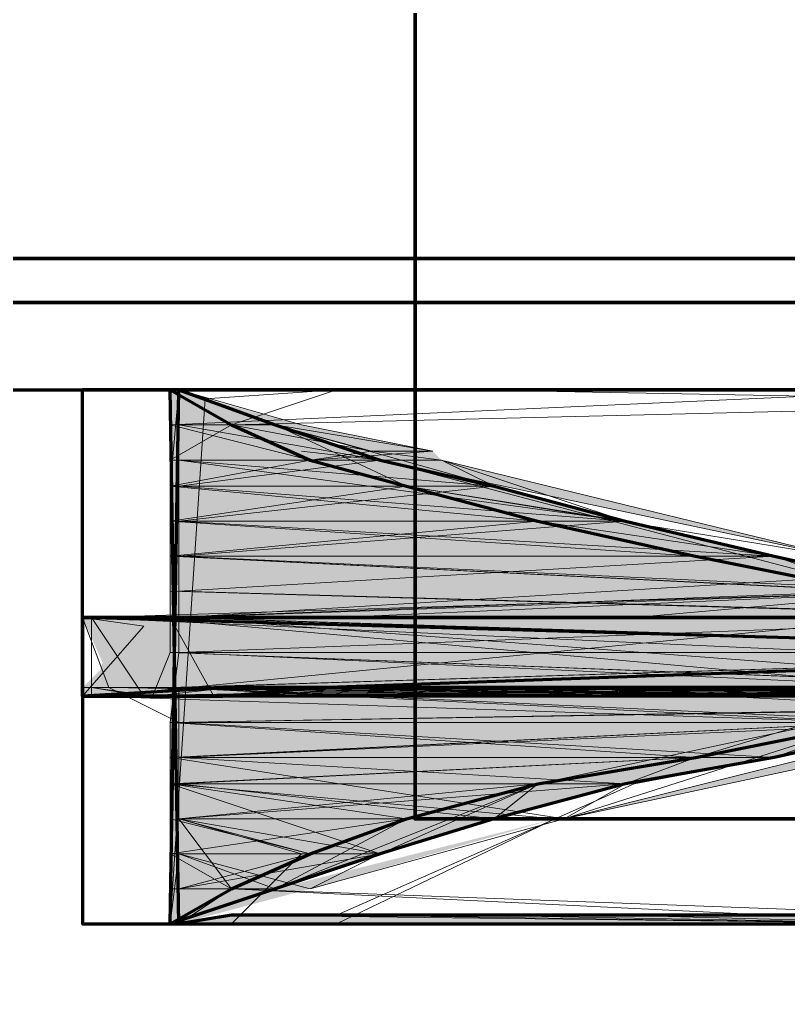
# Model space of a CAD drawing. Extents: x 0 to 1153, y 0 to 816.
# Drawn here: x 534.35 to 535.28, y 626.495 to 627.68 of the extents above; entities that cross this region are included whole.
import ezdxf

# ---------------------------------------------------------------- set-up
doc = ezdxf.new("R2010")
doc.units = 0
doc.header["$MEASUREMENT"] = 0
doc.layers.add('Hatch', color=7, linetype='Continuous')

msp = doc.modelspace()

# ---------------------------------------------------------------- hatches: boundary and pattern name
at = {"layer": 'Hatch', "linetype": 'Continuous', "lineweight": 0}
h = msp.add_hatch(color=3, dxfattribs=at)
h.paths.add_polyline_path([(534.543, 626.5863), (534.5324, 626.5863)], flags=0)
h.paths.add_polyline_path([(534.5324, 626.5863), (534.5324, 627.2318), (534.543, 626.5863)], is_closed=False, flags=0)
for points in [[(534.5324, 627.2318), (534.543, 627.2318), (534.543, 626.5863)], [(534.5324, 627.2318), (534.6065, 627.1895), (534.5324, 627.1895)], [(534.543, 627.2318), (534.6594, 627.1895), (534.543, 627.1895)], [(534.5748, 627.2212), (534.6911, 627.1895), (534.6594, 627.1895)], [(534.6065, 627.1895), (534.5324, 627.1895), (534.5324, 627.1471), (534.7018, 627.1471)], [(534.6594, 627.1895), (534.543, 627.1895), (534.543, 627.1471), (534.7864, 627.1471)], [(534.6911, 627.1895), (534.6594, 627.1895), (534.7758, 627.1578), (534.8499, 627.1578)], [(534.8499, 627.1578), (534.7758, 627.1578), (534.7864, 627.1471), (534.8605, 627.1471)], [(534.7018, 627.1471), (534.5324, 627.1471), (534.5324, 627.1154), (534.8182, 627.1154)], [(534.7864, 627.1471), (534.543, 627.1471), (534.543, 627.1154), (534.924, 627.1154)], [(534.8182, 627.1154), (534.5324, 627.1154), (534.5324, 627.0731), (534.9769, 627.0731)], [(534.924, 627.1154), (534.543, 627.1154), (534.543, 627.0731), (535.0828, 627.0731)], [(534.9769, 627.0731), (534.5324, 627.0731), (534.5324, 627.0308), (535.1674, 627.0308)], [(535.0828, 627.0731), (534.543, 627.0731), (534.543, 627.0308), (535.2626, 627.0308)], [(535.0828, 627.0731), (534.9769, 627.0731), (535.1674, 627.0308), (535.2626, 627.0308)], [(535.1674, 627.0308), (534.5324, 627.0308), (534.5324, 626.9884), (535.3791, 626.9884)], [(535.2626, 627.0308), (534.543, 627.0308), (534.543, 626.9884), (535.4532, 626.9884)], [(535.3791, 626.9884), (534.5324, 626.9884), (534.5324, 626.9566), (535.6331, 626.9566)], [(535.4532, 626.9884), (534.543, 626.9884), (534.543, 626.9566), (535.6648, 626.9566)], [(535.8341, 626.9566), (534.4265, 626.9566), (534.4689, 626.8614), (536.5221, 626.8614)], [(537.3158, 626.9566), (535.4214, 626.9566), (534.4583, 626.872), (535.8977, 626.872)], [(535.6331, 626.9566), (534.5324, 626.9566), (534.5324, 626.9143), (535.8977, 626.9143)], [(535.6648, 626.9566), (534.543, 626.9566), (534.543, 626.9143), (535.8977, 626.9143)], [(534.5007, 626.9461), (535.4425, 626.872), (534.4265, 626.8614), (534.4265, 626.872)], [(535.8977, 626.9143), (534.5324, 626.9143), (534.5324, 626.872), (535.6331, 626.872)], [(535.8977, 626.9143), (534.543, 626.9143), (534.543, 626.872), (535.6648, 626.872)], [(534.6065, 626.872), (534.4372, 626.872), (534.4372, 626.8614), (534.5112, 626.8614)], [(536.3528, 626.872), (534.6065, 626.872), (534.5112, 626.8614), (536.448, 626.8614)], [(535.6331, 626.872), (534.5324, 626.872), (534.5324, 626.8296), (535.3791, 626.8296)], [(535.6648, 626.872), (534.543, 626.872), (534.543, 626.8296), (535.4532, 626.8296)], [(535.3791, 626.8296), (534.5324, 626.8296), (534.5324, 626.7873), (535.1674, 626.7873)], [(535.4532, 626.8296), (534.543, 626.8296), (534.543, 626.7873), (535.2626, 626.7873)], [(535.1674, 626.7873), (534.5324, 626.7873), (534.5324, 626.7556), (534.9769, 626.7556)], [(535.2626, 626.7873), (534.543, 626.7873), (534.543, 626.7556), (535.0828, 626.7556)], [(535.2626, 626.7873), (535.1674, 626.7873), (534.9769, 626.7556), (535.0933, 626.7556)], [(534.9769, 626.7556), (534.5324, 626.7556), (534.5324, 626.7133), (534.8182, 626.7133)], [(535.0828, 626.7556), (534.543, 626.7556), (534.543, 626.7133), (534.924, 626.7133)], [(535.0828, 626.7556), (534.9769, 626.7556), (534.8182, 626.7133), (534.924, 626.7133)], [(534.8182, 626.7133), (534.5324, 626.7133), (534.5324, 626.6709), (534.7018, 626.6709)], [(534.924, 626.7133), (534.543, 626.7133), (534.543, 626.6709), (534.7864, 626.6709)], [(534.5324, 626.6709), (534.5324, 626.5863), (534.6065, 626.6286)], [(534.5324, 626.6709), (534.7018, 626.6709), (534.6065, 626.6286)], [(534.543, 626.6709), (534.543, 626.5863), (534.6594, 626.6286)], [(534.543, 626.6709), (534.7864, 626.6709), (534.6594, 626.6286)], [(534.7864, 626.6709), (534.6911, 626.6709), (534.6065, 626.6286), (534.6594, 626.6286)], [(534.6065, 626.6286), (534.7018, 626.6286), (534.543, 626.5863)]]:
    msp.add_hatch(color=3, dxfattribs=at).paths.add_polyline_path(points, flags=0)
h = msp.add_hatch(color=3, dxfattribs=at)
h.paths.add_polyline_path([(534.543, 627.2318), (534.5324, 627.2318)], flags=0)
h.paths.add_polyline_path([(534.5324, 627.2318), (534.5748, 627.2212), (534.543, 627.2318)], is_closed=False, flags=0)
h = msp.add_hatch(color=3, dxfattribs=at)
h.paths.add_polyline_path([(534.7758, 627.1578), (534.6065, 627.1895)], flags=0)
h.paths.add_polyline_path([(534.6065, 627.1895), (534.7758, 627.1578), (534.6911, 627.1578)], flags=0)
h = msp.add_hatch(color=3, dxfattribs=at)
h.paths.add_polyline_path([(534.7758, 627.1578), (534.6911, 627.1578), (534.7864, 627.1471)], flags=0)
h.paths.add_polyline_path([(534.6911, 627.1578), (534.7864, 627.1471), (534.7018, 627.1471)], flags=0)
h.paths.add_polyline_path([(534.7864, 627.1471), (534.7018, 627.1471)], flags=0)
h.paths.add_polyline_path([(534.7018, 627.1471), (534.7864, 627.1471)], flags=0)
h = msp.add_hatch(color=3, dxfattribs=at)
h.paths.add_polyline_path([(534.7864, 627.1471), (534.7018, 627.1471), (534.924, 627.1154)], flags=0)
h.paths.add_polyline_path([(534.7018, 627.1471), (534.924, 627.1154), (534.8182, 627.1154)], flags=0)
h.paths.add_polyline_path([(534.924, 627.1154), (534.8182, 627.1154)], flags=0)
h.paths.add_polyline_path([(534.8182, 627.1154), (534.924, 627.1154)], flags=0)
h = msp.add_hatch(color=3, dxfattribs=at)
h.paths.add_polyline_path([(535.3368, 627.0308), (534.7864, 627.1471)], flags=0)
h.paths.add_polyline_path([(534.7864, 627.1471), (534.8605, 627.1471), (535.3368, 627.0308)], is_closed=False, flags=0)
h = msp.add_hatch(color=3, dxfattribs=at)
h.paths.add_polyline_path([(534.924, 627.1154), (534.8182, 627.1154), (535.0828, 627.0731)], flags=0)
h.paths.add_polyline_path([(534.8182, 627.1154), (535.0828, 627.0731), (534.9769, 627.0731)], flags=0)
h.paths.add_polyline_path([(535.0828, 627.0731), (534.9769, 627.0731)], flags=0)
h.paths.add_polyline_path([(534.9769, 627.0731), (535.0828, 627.0731)], flags=0)
h = msp.add_hatch(color=3, dxfattribs=at)
h.paths.add_polyline_path([(535.2626, 627.0308), (535.1674, 627.0308), (535.4532, 626.9884)], flags=0)
h.paths.add_polyline_path([(535.1674, 627.0308), (535.4532, 626.9884), (535.3791, 626.9884)], flags=0)
h.paths.add_polyline_path([(535.4532, 626.9884), (535.3791, 626.9884)], flags=0)
h = msp.add_hatch(color=3, dxfattribs=at)
h.paths.add_polyline_path([(534.4265, 626.9566), (534.5007, 626.9566)], flags=0)
h.paths.add_polyline_path([(534.5007, 626.9566), (534.5007, 626.9461), (534.4265, 626.9566)], is_closed=False, flags=0)
h = msp.add_hatch(color=3, dxfattribs=at)
h.paths.add_polyline_path([(534.4372, 626.9566), (534.4689, 626.9566)], flags=0)
h.paths.add_polyline_path([(534.4689, 626.9566), (534.4583, 626.9249), (534.4372, 626.9566)], is_closed=False, flags=0)
h = msp.add_hatch(color=3, dxfattribs=at)
h.paths.add_polyline_path([(534.4583, 626.9249), (534.5007, 626.8614), (534.4372, 626.8614)], flags=0)
h.paths.add_polyline_path([(534.5007, 626.8614), (534.4372, 626.8614)], flags=0)
h = msp.add_hatch(color=3, dxfattribs=at)
h.paths.add_polyline_path([(535.4743, 626.872), (534.6065, 626.872), (535.4743, 626.8614)], flags=0)
h.paths.add_polyline_path([(534.6065, 626.872), (535.4743, 626.8614), (534.5112, 626.8614)], flags=0)
h.paths.add_polyline_path([(535.4743, 626.8614), (534.4478, 626.8614)], flags=0)
h = msp.add_hatch(color=3, dxfattribs=at)
h.paths.add_polyline_path([(535.6013, 626.8402), (535.5167, 626.8402), (535.0086, 626.7133)], flags=0)
h.paths.add_polyline_path([(535.5167, 626.8402), (535.0086, 626.7133)], flags=0)
h = msp.add_hatch(color=3, dxfattribs=at)
h.paths.add_polyline_path([(535.4532, 626.8296), (535.3791, 626.8296), (535.2626, 626.7873)], flags=0)
h.paths.add_polyline_path([(535.3791, 626.8296), (535.2626, 626.7873), (535.1674, 626.7873)], flags=0)
h.paths.add_polyline_path([(535.2626, 626.7873), (535.1674, 626.7873)], flags=0)
h.paths.add_polyline_path([(535.1674, 626.7873), (535.2626, 626.7873)], flags=0)
h = msp.add_hatch(color=3, dxfattribs=at)
h.paths.add_polyline_path([(534.7018, 626.6286), (534.998, 626.7133)], flags=0)
h.paths.add_polyline_path([(534.998, 626.7133), (534.7018, 626.6286), (534.6594, 626.6286)], flags=0)
h = msp.add_hatch(color=3, dxfattribs=at)
h.paths.add_polyline_path([(534.924, 626.7133), (534.8182, 626.7133), (534.7864, 626.6709)], flags=0)
h.paths.add_polyline_path([(534.8182, 626.7133), (534.7864, 626.6709), (534.7018, 626.6709)], flags=0)
h.paths.add_polyline_path([(534.7864, 626.6709), (534.6911, 626.6709)], flags=0)
h = msp.add_hatch(color=3, dxfattribs=at)
h.paths.add_polyline_path([(534.543, 626.5863), (534.5324, 626.5863)], flags=0)
h.paths.add_polyline_path([(534.5324, 626.5863), (534.6065, 626.6286), (534.543, 626.5863)], is_closed=False, flags=0)
h = msp.add_hatch(color=3, dxfattribs=at)
h.paths.add_polyline_path([(535.4743, 626.5968), (534.6065, 626.5968), (535.4743, 626.5863)], flags=0)
h.paths.add_polyline_path([(534.6065, 626.5968), (535.4743, 626.5863), (534.5112, 626.5863)], flags=0)
h.paths.add_polyline_path([(535.4743, 626.5863), (534.4478, 626.5863)], flags=0)

# ---------------------------------------------------------------- linework, layer by layer
at = {"layer": 'Hatch', "color": 3, "linetype": 'Continuous', "lineweight": 211}
msp.add_line((534.543, 627.2318), (534.5324, 627.2318), dxfattribs=at)
at = {"layer": 'Hatch', "color": 3, "linetype": 'Continuous', "lineweight": 0}
msp.add_line((534.4265, 626.872), (534.4265, 626.8614), dxfattribs=at)
at = {"layer": 'Hatch', "color": 3, "linetype": 'Continuous', "lineweight": 211}
for points in [[(534.8287, 628.3325), (536.448, 628.3325), (536.448, 626.7133), (534.8287, 626.7133), (534.8287, 628.3325), (534.8287, 626.7133), (536.448, 626.7133), (536.448, 628.3325)], [(536.7655, 627.3377), (531.9183, 627.3377), (531.9183, 627.3906), (531.9183, 627.3377), (531.9183, 627.3906), (531.9183, 627.3377), (536.7655, 627.3377), (536.7655, 627.3906), (536.7655, 627.3377), (531.9183, 627.3377), (536.7655, 627.3377), (531.9183, 627.3377), (536.7655, 627.3377), (536.7655, 625.7184), (536.7655, 625.8242), (536.7655, 625.7184), (536.7655, 627.3377), (536.7655, 627.3906), (531.9183, 627.3906), (536.7655, 627.3906), (531.9183, 627.3906), (536.7655, 627.3906)], [(532.0242, 627.3377), (532.0242, 625.7184), (536.6703, 625.7184), (532.0242, 625.7184), (532.0242, 627.3377), (536.6703, 627.3377), (532.0242, 627.3377), (532.0242, 627.3377), (532.0242, 627.2318), (536.6703, 627.2318), (536.6703, 627.3377), (532.0242, 627.3377), (532.0242, 627.2318), (536.6703, 627.2318), (536.6703, 627.3377)]]:
    msp.add_lwpolyline(points, close=True, dxfattribs=at)
at = {"layer": 'Hatch', "color": 3, "linetype": 'Continuous', "lineweight": 0}
for points in [[(535.4532, 627.2318), (534.4372, 627.2318), (535.4532, 627.2318), (534.4372, 627.2318), (535.4532, 627.2318), (534.4372, 627.2318), (535.432, 627.2318), (534.4372, 627.2318), (535.432, 627.2318), (534.4372, 627.2318), (535.4108, 627.2318), (534.4372, 627.2318), (535.4108, 627.2318), (534.4372, 627.2318), (535.4108, 627.2318), (534.4372, 627.2318), (535.3897, 627.2318), (534.4372, 627.2318), (535.3897, 627.2318), (534.4372, 627.2318), (535.3685, 627.2318), (534.4372, 627.2318), (535.3685, 627.2318), (534.4372, 627.2318), (535.3685, 627.2318), (534.4265, 627.2318), (535.3473, 627.2318), (534.4265, 627.2318), (535.3473, 627.2318), (534.4265, 627.2318), (535.3473, 627.2318), (534.4265, 627.2318), (535.3473, 627.2318), (534.4265, 627.2318), (535.3473, 627.2318), (534.4265, 627.2318), (535.3473, 627.2318), (534.4372, 627.2318), (535.3579, 627.2318), (534.4372, 627.2318), (535.3579, 627.2318), (534.4372, 627.2318), (535.3579, 627.2318), (534.4372, 627.2318), (535.3685, 627.2318), (534.4372, 627.2318), (535.3897, 627.2318), (534.4372, 627.2318), (535.3897, 627.2318), (534.4372, 627.2318), (535.4108, 627.2318), (534.4372, 627.2318), (535.432, 627.2318), (534.4372, 627.2318), (535.432, 627.2318), (534.4372, 627.2318), (535.4532, 627.2318), (534.4372, 627.2318), (535.4743, 627.2318)], [(535.4743, 626.5863), (534.543, 626.5863), (534.5324, 627.2318), (534.5324, 627.1471), (534.5324, 627.0731), (534.5324, 626.9884), (534.5324, 626.9143), (534.5112, 626.8614), (535.4743, 626.8614), (534.5112, 626.8614), (535.4743, 626.8614), (534.5112, 626.8614), (535.4743, 626.8614), (534.4478, 626.8614), (535.4743, 626.8614), (534.4478, 626.8614), (535.4743, 626.8614), (534.4265, 626.8614), (535.4743, 626.8614), (534.4478, 626.8614), (535.4743, 626.8614), (534.4265, 626.8614), (535.4743, 626.8614), (534.4265, 626.8614), (535.4743, 626.8614), (534.5112, 626.8614), (535.4743, 626.872), (534.6065, 626.872), (534.7335, 626.872), (535.4743, 626.872), (534.8923, 626.872), (535.4743, 626.872), (534.7335, 626.872), (535.4743, 626.872), (534.8923, 626.872), (535.0722, 626.872), (535.4743, 626.872), (534.7335, 626.872), (535.4743, 626.8614), (535.2732, 626.872), (535.4743, 626.872), (535.2732, 626.872), (535.4743, 626.872), (535.0722, 626.872), (535.2732, 626.872), (535.4743, 626.8614)], [(535.4743, 627.2318), (535.2732, 627.2318), (535.0722, 627.2318), (535.4743, 627.2318), (535.2732, 627.2318), (535.4743, 627.2318), (535.2732, 627.2318), (535.4743, 627.2318), (535.0722, 627.2318), (534.8923, 627.2318), (535.4743, 627.2318), (534.7335, 627.2318), (535.4743, 627.2318), (534.8923, 627.2318), (535.4743, 627.2318), (534.7335, 627.2318), (535.4743, 627.2318), (534.6065, 627.2318), (535.4743, 627.2318), (534.6065, 627.2318), (535.4743, 627.2318), (534.5112, 627.2318), (534.4478, 627.2318), (535.4743, 627.2318), (534.4265, 627.2318), (535.4743, 627.2318), (534.4265, 627.2318), (535.4743, 627.2318), (534.4478, 627.2318), (535.4743, 627.2318), (534.4265, 627.2318), (535.4743, 627.2318), (534.4478, 627.2318), (535.4743, 627.2318), (534.4478, 627.2318), (535.4743, 627.2318), (534.4478, 627.2318), (536.5115, 627.2318), (534.5112, 627.2318), (535.4743, 627.2318), (534.5112, 627.2318), (535.4743, 627.2318), (534.5112, 627.2318), (535.4743, 627.2318), (534.6065, 627.2318), (535.4743, 627.2318), (534.6065, 627.2318), (535.4743, 627.2318), (534.7335, 627.2318), (535.4743, 627.2318), (534.7335, 627.2318), (535.4743, 627.2318), (534.7335, 627.2318), (534.5748, 627.2212), (534.5324, 626.5863), (535.4743, 626.5863)], [(535.3579, 627.2318), (534.4265, 627.2318), (535.3473, 627.2318), (534.4372, 627.2318), (535.3685, 627.2318), (534.4372, 627.2318), (535.3897, 627.2318), (534.4372, 627.2318), (535.4108, 627.2318), (534.4372, 627.2318), (535.432, 627.2318), (534.4372, 627.2318), (535.4532, 627.2318), (534.4372, 627.2318), (535.4743, 627.2318)], [(535.4743, 627.2318), (534.4478, 627.2318), (536.448, 627.2318), (534.4478, 627.2318), (536.5115, 627.2318), (534.4478, 627.2318), (536.5115, 627.2318), (534.4372, 627.2318), (536.5221, 627.2318), (534.4372, 627.2318), (536.5221, 627.2318), (534.4372, 627.2318), (535.4743, 627.2318), (534.4372, 627.2318), (535.4743, 627.2318), (534.4372, 627.2318), (535.5061, 627.2318)], [(535.4743, 627.2318), (534.4372, 627.2318), (536.5221, 627.2318), (534.4478, 627.2318), (536.5115, 627.2318), (534.4372, 627.2318), (535.4108, 627.2318)], [(535.4743, 627.2318), (534.4478, 627.2318), (536.5115, 627.2318)], [(535.4743, 626.5863), (534.6065, 626.6286), (534.5324, 626.6709), (534.5324, 626.7556), (534.5324, 626.8296), (534.543, 626.9143), (534.543, 626.9884), (534.543, 627.0731), (534.543, 627.1471), (534.543, 627.2318), (534.4478, 627.2318), (536.5221, 627.2318)], [(535.4743, 627.2318), (534.4478, 627.2318)], [(536.448, 627.2318), (535.4743, 627.2318), (534.5112, 627.2318), (536.5115, 627.2318)], [(535.4743, 627.2318), (534.5112, 627.2318), (536.448, 627.2318), (534.5112, 627.2318), (536.3528, 627.2318), (534.6065, 627.2318), (536.2258, 627.2318), (534.7335, 627.2318), (536.067, 627.2318), (534.8923, 627.2318), (535.8765, 627.2318)], [(536.448, 627.2318), (534.5112, 627.2318), (536.3528, 627.2318)], [(536.448, 627.2318), (534.5112, 627.2318), (534.6065, 627.2318), (536.2258, 627.2318), (534.7335, 627.2318), (536.067, 627.2318)], [(534.7335, 627.2318), (535.4743, 627.2318), (534.5112, 627.2318), (536.448, 627.2318), (534.5112, 627.2318)], [(535.4743, 627.2318), (534.5324, 627.1895), (534.7018, 627.1471), (534.5324, 627.1154), (534.9769, 627.0731), (535.2626, 627.0308), (535.4532, 626.9884)], [(535.4743, 627.2318), (534.5324, 627.1895), (534.7018, 627.1471), (534.5324, 627.1154), (534.8182, 627.1154), (534.5324, 627.0731), (535.1674, 627.0308), (535.3791, 626.9884)], [(535.4743, 627.2318), (534.7335, 627.2318), (534.6065, 627.1895), (534.5324, 627.1471), (534.7864, 627.1471), (534.924, 627.1154), (535.0828, 627.0731), (535.2626, 627.0308), (535.1674, 627.0308), (535.2626, 627.0308), (535.1674, 627.0308), (535.2626, 627.0308), (535.1674, 627.0308), (534.9769, 627.0731), (535.0828, 627.0731), (534.9769, 627.0731), (535.0828, 627.0731), (535.2626, 627.0308), (535.4743, 626.9566)], [(536.2258, 627.2318), (534.7335, 627.2318), (534.6065, 627.1895), (534.5324, 627.1471), (534.8605, 627.1471), (535.3368, 627.0308), (534.8182, 627.1154), (534.9769, 627.0731), (535.0828, 627.0731), (534.924, 627.1154), (534.8182, 627.1154), (534.924, 627.1154), (534.8182, 627.1154), (534.924, 627.1154), (534.7864, 627.1471), (534.7018, 627.1471), (534.7864, 627.1471), (534.6911, 627.1578), (534.7864, 627.1471), (535.3368, 627.0308)], [(536.3528, 627.2318), (534.6065, 627.1895), (534.7018, 627.1471), (534.7758, 627.1578), (534.6065, 627.1895), (534.7758, 627.1578), (534.7018, 627.1471), (534.8499, 627.1578), (534.6911, 627.1895), (534.543, 627.2318), (534.5324, 627.1154), (534.5324, 627.0308), (534.5324, 626.9566), (534.5853, 626.8614), (536.2575, 626.8614), (534.7335, 626.8614), (535.4743, 626.8614), (534.7335, 626.8614), (535.4743, 626.8614), (534.7335, 626.8614), (535.4743, 626.8614), (534.6065, 626.8614), (535.4743, 626.8614), (534.6065, 626.8614), (535.4743, 626.8614)], [(535.4743, 626.5863), (534.6065, 626.5968), (534.543, 626.5863), (534.5324, 627.2318), (534.6065, 627.1895), (534.7018, 627.1471), (534.8182, 627.1154), (534.9769, 627.0731), (535.1674, 627.0308), (535.3791, 626.9884)], [(535.2732, 626.5968), (535.4743, 626.5968), (534.6065, 626.6286), (534.6594, 626.6286), (534.6065, 626.6286), (534.6594, 626.6286), (534.9769, 626.7556), (534.5324, 626.7556), (534.8182, 626.7133), (534.5324, 626.6709), (534.5324, 626.5863), (534.543, 627.2318), (534.6065, 627.2318), (536.448, 627.2318)], [(536.3528, 627.2318), (534.6065, 627.2318), (536.3528, 627.2318)], [(536.3528, 627.2318), (534.7335, 627.2318), (536.2258, 627.2318), (534.7335, 627.2318), (536.3528, 627.2318), (534.6065, 627.2318), (536.3528, 627.2318)], [(536.448, 627.2318), (534.6065, 627.2318), (535.4743, 627.2318)], [(536.067, 627.2318), (534.8923, 627.2318), (534.7335, 627.2318), (536.2258, 627.2318)], [(536.067, 627.2318), (534.8923, 627.2318), (536.067, 627.2318)], [(535.4743, 627.2318), (535.2732, 627.2318), (535.686, 627.2318), (535.0722, 627.2318), (535.686, 627.2318), (535.0722, 627.2318), (534.8923, 627.2318), (535.8765, 627.2318)], [(535.4743, 627.2318), (535.0722, 627.2318), (535.4743, 627.2318), (535.2732, 627.2318), (535.8765, 627.2318), (535.2732, 627.2318), (535.686, 627.2318), (535.2732, 627.2318), (535.4743, 627.2318), (535.0722, 627.2318), (535.4743, 627.2318), (535.0722, 627.2318), (536.067, 627.2318), (534.8923, 627.2318), (535.4743, 627.2318), (534.8923, 627.2318), (535.4743, 627.2318), (534.8923, 627.2318), (535.4743, 627.2212)], [(535.4743, 627.2318), (534.8923, 627.2318), (536.2258, 627.2318), (534.8923, 627.2318), (536.067, 627.2318), (535.0722, 627.2318), (535.8765, 627.2318), (535.0722, 627.2318), (535.4743, 627.2318)], [(535.4743, 627.2318), (535.0722, 627.2318), (535.8765, 627.2318), (535.0722, 627.2318), (535.8765, 627.2318)], [(535.686, 627.2318), (535.2732, 627.2318), (535.0722, 627.2318), (535.8765, 627.2318)], [(535.4743, 627.2318), (535.0722, 627.2318)], [(535.4743, 627.2318), (535.2732, 627.2318), (535.686, 627.2318)], [(534.6594, 627.1895), (534.543, 627.1895), (534.6594, 627.1895), (534.924, 627.1154), (534.6594, 627.1895), (534.7864, 627.1471), (534.6594, 627.1895), (534.7864, 627.1471), (534.6594, 627.1895), (534.7864, 627.1471), (534.8605, 627.1471), (534.7758, 627.1578), (534.8499, 627.1578), (534.7758, 627.1578), (534.6594, 627.1895), (534.543, 627.1895), (534.6065, 627.1895), (534.7758, 627.1578), (534.8499, 627.1578), (534.6594, 627.1895), (534.8182, 627.1154), (535.0828, 627.0731), (534.9769, 627.0731), (534.5324, 627.1154), (534.9769, 627.0731), (534.5324, 627.0308), (535.3791, 626.9884), (534.5324, 626.9566), (535.9188, 626.9566)], [(534.7864, 627.1471), (534.543, 627.1895), (534.7864, 627.1471), (534.543, 627.1154), (535.0828, 627.0731), (534.543, 627.0308), (535.4532, 626.9884), (534.543, 626.9566), (535.8977, 626.9566)], [(536.4585, 626.9566), (534.5112, 626.9566), (535.6648, 626.9566), (534.543, 626.9884), (535.2626, 627.0308), (534.543, 627.0731), (534.924, 627.1154), (534.543, 627.1471), (535.0828, 627.0731), (534.543, 627.0731), (535.2626, 627.0308)], [(534.8605, 627.1471), (534.7864, 627.1471), (534.543, 627.1471), (534.924, 627.1154), (534.543, 627.0731), (535.2626, 627.0308), (535.1674, 627.0308), (535.2626, 627.0308), (534.9769, 627.0731), (535.0828, 627.0731), (534.8605, 627.1471), (534.924, 627.1154), (534.7864, 627.1471), (535.3897, 626.9884), (534.5324, 627.0308), (535.1674, 627.0308), (534.5324, 627.0731), (535.1674, 627.0308), (535.3897, 626.9884), (537.1676, 626.9566)], [(536.448, 626.9566), (534.4265, 626.9566), (536.5221, 626.8614), (534.4583, 626.872), (535.0722, 626.872), (535.4743, 626.8614), (534.4583, 626.872), (535.2732, 626.872), (535.4743, 626.872), (534.7335, 626.872), (534.4478, 626.872), (536.5221, 626.8614), (534.4265, 626.9566), (536.4798, 626.9566), (534.5112, 626.9566), (535.6331, 626.9566), (534.5324, 626.9884), (535.6331, 626.9566), (535.3897, 626.9884), (535.1674, 627.0308)], [(535.3473, 626.9566), (534.4372, 626.9566), (535.3579, 626.9566), (534.4372, 626.9566), (535.3685, 626.9566), (534.4372, 626.9566), (535.3897, 626.9566), (534.4372, 626.9566), (535.4532, 626.9884), (534.4372, 626.9566), (535.4532, 626.9884), (534.4372, 626.9566), (535.4532, 626.9884), (534.4372, 626.9566), (535.4532, 626.9884), (534.4372, 626.9566), (536.4798, 626.9566), (534.4372, 626.9566), (535.4532, 626.9884), (534.543, 627.0308)], [(535.4108, 627.0096), (534.543, 626.9566), (535.8977, 626.9143), (534.543, 626.872), (535.4532, 626.8296)], [(535.3791, 626.9884), (534.5324, 626.9566), (535.887, 626.9143)], [(535.4532, 626.9884), (534.7335, 626.9566), (534.8393, 626.9566), (534.6065, 626.9566), (536.3739, 626.9566)], [(535.4532, 626.9884), (535.0933, 626.9566), (536.067, 626.9566), (534.9028, 626.9566), (535.0193, 626.9566), (534.7335, 626.9566), (536.2575, 626.9566)], [(536.448, 626.9566), (534.4265, 626.9566), (534.4583, 626.872), (535.2732, 626.8614), (535.4743, 626.8614), (535.0722, 626.8614), (535.4743, 626.8614), (535.0722, 626.8614), (535.4743, 626.8614)], [(535.4743, 626.9566), (534.4372, 626.9566), (535.4532, 626.9566), (534.4372, 626.9566), (535.432, 626.9566), (534.4372, 626.9566), (535.4108, 626.9566), (534.4372, 626.9566), (535.4108, 626.9566), (534.4372, 626.9566), (535.3897, 626.9566), (534.4372, 626.9566), (535.3685, 626.9566), (534.4372, 626.9566), (535.3685, 626.9566), (534.4372, 626.9566), (535.3579, 626.9566), (534.4372, 626.9566), (535.3473, 626.9566), (534.4372, 626.9566), (535.3473, 626.9566), (534.4372, 626.9566), (535.3473, 626.9566), (534.4265, 626.9566), (535.3473, 626.9566), (534.4265, 626.9566), (535.3473, 626.9566), (534.4372, 626.9566), (535.3473, 626.9566), (534.4372, 626.9566), (535.3473, 626.9566), (534.4372, 626.9566), (535.3579, 626.9566), (534.4372, 626.9566), (535.3579, 626.9566), (534.4372, 626.9566), (535.3579, 626.9566), (534.4372, 626.9566), (535.3685, 626.9566), (534.4372, 626.9566), (535.3685, 626.9566), (534.4372, 626.9566), (535.3897, 626.9566), (534.4372, 626.9566), (535.3897, 626.9566), (534.4372, 626.9566), (535.3897, 626.9566), (534.4372, 626.9566), (535.4108, 626.9566), (534.4372, 626.9566), (535.4108, 626.9566), (534.4372, 626.9566), (535.432, 626.9566), (534.4372, 626.9566), (535.432, 626.9566), (534.4372, 626.9566), (535.432, 626.9566), (534.4372, 626.9566), (535.4532, 626.9566), (534.4372, 626.9566), (535.4532, 626.9566), (534.4372, 626.9566), (535.4743, 626.9566)], [(535.7707, 626.9566), (535.1992, 626.9566), (535.7601, 626.9566), (535.1992, 626.9566), (534.4265, 626.9566), (534.5007, 626.9566), (534.4265, 626.9566), (534.5007, 626.9566), (534.4265, 626.9566), (534.5007, 626.9566), (534.8393, 626.9566), (534.4265, 626.9566), (534.5853, 626.9566), (534.4265, 626.9566), (534.5853, 626.9566), (534.4265, 626.9566), (534.5853, 626.9566), (535.0193, 626.9566), (534.4265, 626.9566), (534.7018, 626.9566), (534.4265, 626.9566), (534.7018, 626.9566), (534.4265, 626.9566), (534.7018, 626.9566), (535.1674, 626.9566), (534.4265, 626.9566), (534.8499, 626.9566), (534.4265, 626.9566), (534.8499, 626.9566), (534.4265, 626.9566), (535.0086, 626.9566), (534.4265, 626.9566), (535.0086, 626.9566), (534.4265, 626.9566), (535.1992, 626.9566), (534.4265, 626.9566), (535.1992, 626.9566), (534.9028, 626.9566), (535.0933, 626.9566), (535.305, 626.9566)], [(535.3685, 626.9566), (534.4265, 626.9566), (535.3897, 626.9566), (534.4265, 626.9566), (535.3897, 626.9566), (534.4265, 626.9566), (534.6383, 626.9566), (534.7335, 626.9566), (534.9028, 626.9566), (535.1674, 626.9566), (535.0933, 626.9566), (535.305, 626.9566)], [(536.448, 626.9566), (534.4478, 626.9566), (535.4743, 626.9566), (534.4478, 626.9566), (535.4743, 626.9566), (534.4478, 626.9566), (535.4743, 626.9566), (534.4265, 626.9566), (535.4743, 626.9566), (534.4478, 626.9566), (535.4743, 626.9566), (534.4265, 626.9566), (535.4743, 626.9566), (534.4265, 626.9566), (535.4743, 626.9566), (534.5112, 626.9566), (534.4265, 626.9566), (535.4743, 626.9566), (534.5112, 626.9566), (535.4743, 626.9566), (534.6065, 626.9566), (535.4743, 626.9566), (534.6065, 626.9566), (535.4743, 626.9566), (534.5112, 626.9566), (535.4743, 626.9566), (534.7335, 626.9566), (535.4743, 626.9566), (534.4265, 626.9566), (534.5007, 626.9566), (534.4265, 626.9566), (534.5007, 626.9461), (534.4265, 626.8614), (535.4743, 626.8614)], [(536.2258, 626.9566), (535.4743, 626.9566), (536.067, 626.9566), (535.4743, 626.9566), (534.4265, 626.9566), (534.5007, 626.9566), (535.4425, 626.872), (534.4265, 626.872), (535.4425, 626.872)], [(536.067, 626.9566), (534.9028, 626.9566), (535.0933, 626.9566), (536.0035, 626.9566), (535.9506, 626.9566), (534.8499, 626.9566), (536.1199, 626.9566), (534.7335, 626.9566), (534.9028, 626.9566), (535.2944, 626.9566), (535.0933, 626.9566), (535.4002, 626.9566), (534.4372, 626.9566), (534.5112, 626.9566), (536.3422, 626.9566)], [(536.4798, 626.9566), (534.4372, 626.9566), (535.4743, 626.9566)], [(535.5061, 626.9566), (534.4372, 626.9566), (535.4743, 626.9566), (534.4372, 626.9566), (535.4743, 626.9566)], [(536.4057, 626.9566), (534.5007, 626.9566), (536.4585, 626.9566), (534.4478, 626.9566), (536.5221, 626.9566), (534.4372, 626.9566), (536.5221, 626.9566), (534.4372, 626.9566), (536.5115, 626.9566), (534.4478, 626.9566), (536.5115, 626.9566), (534.4478, 626.9566), (536.5115, 626.9566), (534.4478, 626.9566), (536.5115, 626.9566), (534.4478, 626.9566), (536.4585, 626.9566), (534.5007, 626.9566), (536.4585, 626.9566), (534.5007, 626.9566), (536.4585, 626.9566), (534.5007, 626.9566), (536.4585, 626.9566)], [(535.305, 626.872), (534.4372, 626.8614), (534.4372, 626.9566), (534.5112, 626.9566), (535.4743, 626.9566), (534.8923, 626.9566), (535.4743, 626.9566), (534.7335, 626.9566), (535.4743, 626.9566), (534.8923, 626.9566), (535.0722, 626.9566), (535.4743, 626.9566), (535.2732, 626.9566), (535.4743, 626.9566), (535.2732, 626.9566), (535.4743, 626.9566), (535.0722, 626.9566), (535.4743, 626.9566), (535.0722, 626.9566), (535.4743, 626.9566)], [(536.3528, 626.9566), (535.4743, 626.9566), (536.448, 626.9566), (535.4743, 626.9566), (534.6383, 626.9566), (534.5007, 626.9566), (534.4372, 626.9566), (534.5007, 626.8614), (534.9028, 626.872), (534.4478, 626.872), (534.9028, 626.872)], [(536.4692, 626.872), (534.4478, 626.8614), (535.4214, 626.9566)], [(535.8341, 626.9566), (534.4478, 626.9566), (534.6383, 626.9566), (534.5007, 626.9566), (534.6488, 626.9566), (534.5112, 626.9566), (536.3104, 626.9566)], [(536.2258, 626.9566), (535.4743, 626.9566), (534.7335, 626.9566), (535.0193, 626.9566), (534.7335, 626.9566), (534.6488, 626.9566), (534.5112, 626.9566), (534.6488, 626.9566), (534.4689, 626.9566), (534.6065, 626.9566), (534.8393, 626.9566), (534.6065, 626.9566), (536.3528, 626.9566)], [(536.3422, 626.9566), (534.5007, 626.9566), (534.6065, 626.9566), (536.2363, 626.9566)], [(535.9506, 626.9566), (535.2732, 626.9566), (535.4743, 626.9566), (535.0722, 626.9566), (535.4743, 626.9566), (535.0722, 626.9566), (535.4743, 626.9566), (534.8923, 626.9566), (535.4743, 626.9566), (534.8923, 626.9566), (535.4743, 626.9566), (534.9028, 626.9566), (536.1516, 626.9566), (534.7335, 626.9566), (535.4743, 626.9566), (534.7335, 626.9566), (535.4743, 626.9566), (534.7335, 626.9566), (535.4743, 626.9566), (534.6065, 626.9566), (535.4743, 626.9566), (534.6065, 626.9566), (535.4743, 626.9566), (534.5112, 626.9566), (535.4743, 626.9566), (534.5112, 626.9566), (535.4425, 626.9566)], [(535.6648, 626.872), (534.543, 626.872), (535.6648, 626.872), (534.543, 626.9566), (535.6648, 626.9566), (534.5112, 626.9566), (536.3104, 626.9566)], [(535.2732, 626.9566), (535.4425, 626.9566), (534.5112, 626.9566)], [(535.6331, 626.9566), (534.543, 626.9143), (535.686, 626.8614)], [(536.4057, 626.9566), (534.5853, 626.9566), (534.7335, 626.9566), (536.2575, 626.9566)], [(535.7601, 626.9566), (535.0086, 626.9566), (535.9506, 626.9566), (534.8499, 626.9566), (536.1199, 626.9566), (534.7018, 626.9566), (536.2575, 626.9566), (534.5853, 626.9566), (536.3739, 626.9566), (534.5853, 626.9566), (536.3739, 626.9566), (534.5853, 626.9566), (536.3739, 626.9566), (534.5853, 626.9566), (536.2575, 626.9566), (534.7018, 626.9566), (536.2575, 626.9566), (534.7018, 626.9566), (536.2575, 626.9566), (534.7018, 626.9566), (536.1199, 626.9566), (534.8393, 626.9566), (536.1093, 626.9566), (534.8393, 626.9566), (536.1093, 626.9566), (534.8499, 626.9566), (536.1093, 626.9566)], [(536.2363, 626.9566), (534.6065, 626.9566), (536.2258, 626.9566)], [(536.0035, 626.9566), (535.0933, 626.9566), (536.067, 626.9566), (534.9028, 626.9566), (536.1516, 626.9566), (534.7335, 626.9566), (536.2469, 626.9566)], [(537.2629, 626.9566), (535.432, 626.9566), (537.2629, 626.9566), (535.432, 626.9566), (536.8713, 626.9566), (535.432, 626.9566), (534.9028, 626.9566), (535.1674, 626.9566)], [(535.5801, 626.9566), (535.1992, 626.9566), (535.7707, 626.9566), (535.0086, 626.9566), (535.94, 626.9566), (535.0086, 626.9566), (535.94, 626.9566), (535.0086, 626.9566), (535.94, 626.9566)], [(535.9506, 626.9566), (535.0086, 626.9566), (535.8977, 626.9566)], [(536.0035, 626.9566), (535.0722, 626.9566), (535.4743, 626.9566)], [(536.6808, 626.9566), (535.4425, 626.9566), (535.2944, 626.9566), (535.0933, 626.9566), (535.2944, 626.9566), (535.4425, 626.9566), (536.6808, 626.9566), (535.4425, 626.9566), (536.6808, 626.9566)], [(535.5801, 626.9566), (535.1992, 626.9566), (535.7707, 626.9566), (535.1886, 626.9566), (535.7601, 626.9566), (535.1886, 626.9566), (535.5801, 626.9566)], [(535.4743, 626.5863), (534.4478, 626.5863), (535.4743, 626.5863), (534.6065, 626.5968), (535.4743, 626.5863), (534.7335, 626.5968), (534.998, 626.7133), (534.5324, 626.7556), (534.8182, 626.7133), (534.543, 626.7133), (534.7018, 626.6709), (534.5324, 626.7133), (534.7018, 626.6709), (534.5324, 626.6709), (534.6065, 626.6286), (534.5324, 626.6286), (534.6065, 626.6286), (534.7018, 626.6709), (534.543, 626.6286), (534.7864, 626.6709), (534.543, 626.7133), (535.0828, 626.7556), (534.543, 626.7873), (535.4532, 626.8296), (534.543, 626.872), (535.8977, 626.9143)], [(535.3791, 626.8296), (534.5324, 626.872), (535.6331, 626.872), (534.5324, 626.9143), (535.6225, 626.872)], [(535.6331, 626.872), (534.5324, 626.9143), (535.8977, 626.9143), (534.5324, 626.872), (535.3473, 626.8614)], [(535.9083, 626.872), (534.4265, 626.8614), (534.5112, 626.8614), (534.5853, 626.8614), (536.3528, 626.8614), (534.5853, 626.8614), (536.3528, 626.8614), (534.5853, 626.8614), (536.3528, 626.8614), (534.5853, 626.8614), (536.3528, 626.8614), (534.5324, 626.8296), (535.1674, 626.7873), (534.5324, 626.7556), (534.7864, 626.6709), (534.7018, 626.6709), (534.7864, 626.6709), (534.7018, 626.6709), (534.7864, 626.6709), (534.7018, 626.6286), (535.0086, 626.7133), (534.5324, 626.7873), (535.3791, 626.8296), (534.4372, 626.8614), (536.5115, 626.8614), (534.5112, 626.8614), (536.448, 626.8614), (534.6065, 626.872), (536.3528, 626.8614), (534.7335, 626.872), (536.2258, 626.872), (534.8923, 626.872), (535.4743, 626.8614), (534.4372, 626.8614), (536.5115, 626.8614), (534.4478, 626.8614), (536.5221, 626.8614), (534.4372, 626.8614), (535.4743, 626.8614), (534.4372, 626.8614), (535.4743, 626.8614), (534.4372, 626.8614), (535.3897, 626.8614), (534.4372, 626.8614), (535.3685, 626.8614), (534.4372, 626.8614), (535.3579, 626.8614), (534.4372, 626.8614), (535.3473, 626.8614), (534.4265, 626.8614), (535.3473, 626.8614), (534.4265, 626.8614), (535.4743, 626.8614)], [(534.5007, 626.8614), (534.4372, 626.872), (534.5007, 626.8614), (534.4265, 626.8614), (534.6065, 626.872)], [(535.4532, 626.8614), (534.4372, 626.8614), (535.4532, 626.8614), (534.4372, 626.8614), (535.4532, 626.8614), (534.4372, 626.8614), (535.432, 626.8614), (534.4372, 626.8614), (535.432, 626.8614), (534.4372, 626.8614), (535.4108, 626.8614), (534.4372, 626.8614), (535.4108, 626.8614), (534.4372, 626.8614), (535.4108, 626.8614), (534.4372, 626.8614), (535.3897, 626.8614), (534.4372, 626.8614), (535.3897, 626.8614), (534.4372, 626.8614), (535.3685, 626.8614), (534.4372, 626.8614), (535.3685, 626.8614), (534.4372, 626.8614), (535.3685, 626.8614), (534.4265, 626.8614), (535.3473, 626.8614), (534.4265, 626.8614), (535.3473, 626.8614), (534.4265, 626.8614), (535.3473, 626.8614), (534.4265, 626.8614), (535.3473, 626.8614), (534.4265, 626.8614), (535.3473, 626.8614), (534.4265, 626.8614), (535.3473, 626.8614), (534.4372, 626.8614), (535.3579, 626.8614), (534.4372, 626.8614), (535.3579, 626.8614), (534.4372, 626.8614), (535.3579, 626.8614), (534.4372, 626.8614), (535.3685, 626.8614), (534.4372, 626.8614), (535.3897, 626.8614), (534.4372, 626.8614), (535.3897, 626.8614), (534.4372, 626.8614), (535.4108, 626.8614), (534.4372, 626.8614), (535.432, 626.8614), (534.4372, 626.8614), (535.432, 626.8614), (534.4372, 626.8614), (535.4532, 626.8614), (534.4372, 626.8614), (535.4743, 626.8614)], [(535.3791, 626.8296), (535.1674, 626.7873), (534.9769, 626.7556), (534.543, 626.7133), (534.6911, 626.6709), (534.6065, 626.5863), (535.4743, 626.5863), (534.6065, 626.5863), (535.4743, 626.5863), (534.6065, 626.5863), (535.4743, 626.5863), (534.5112, 626.5863), (535.4743, 626.5863), (534.5112, 626.5863), (535.4743, 626.5863), (534.4478, 626.5863), (535.4743, 626.5863), (534.4478, 626.5863), (535.4743, 626.5863), (534.4265, 626.5863), (535.4743, 626.5863), (534.4478, 626.5863), (535.4743, 626.5863), (534.4265, 626.5863), (535.4743, 626.5863), (534.4265, 626.5863), (535.4743, 626.5863), (534.5112, 626.5863), (535.4743, 626.5863), (534.4478, 626.5863), (535.4743, 626.5863), (534.7335, 626.5968), (535.4743, 626.5863), (534.7335, 626.5968), (534.8923, 626.5968), (535.4743, 626.5863), (535.0722, 626.5968), (535.4743, 626.5863), (534.8923, 626.5968), (535.4743, 626.5863), (535.0722, 626.5968), (535.2732, 626.5968), (535.4743, 626.5863), (534.8923, 626.5968), (535.4743, 626.5863), (535.2732, 626.5968), (535.4743, 626.5863), (535.2732, 626.5968), (535.4743, 626.5863), (534.5324, 626.5863), (534.543, 626.6709), (534.7018, 626.6709), (534.8182, 626.7133), (534.9769, 626.7556), (535.1674, 626.7873), (535.4108, 626.8614)], [(536.448, 626.8614), (534.5007, 626.8614), (534.4372, 626.8614), (534.5112, 626.8614), (534.4372, 626.872), (534.7335, 626.872), (534.4372, 626.872), (534.7335, 626.872), (534.4478, 626.872), (534.7335, 626.872), (534.9028, 626.872), (534.4583, 626.872), (535.0933, 626.872), (534.4478, 626.872), (535.0722, 626.872), (535.8765, 626.872), (535.2732, 626.872), (535.686, 626.872)], [(535.305, 626.872), (535.0933, 626.872), (534.4372, 626.8614), (534.5112, 626.8614), (536.5221, 626.8614)], [(535.4743, 626.8614), (534.4689, 626.8614), (536.5115, 626.8614), (534.4478, 626.872), (534.6065, 626.872), (535.4743, 626.8614), (534.6065, 626.872), (535.4743, 626.872), (534.6065, 626.872), (534.4372, 626.872), (536.5115, 626.8614), (534.4583, 626.8614), (536.5115, 626.8614)], [(535.4743, 626.8614), (534.4478, 626.8614), (536.448, 626.8614), (534.4478, 626.8614), (536.5115, 626.8614), (534.4478, 626.8614), (536.5115, 626.8614), (534.4372, 626.8614), (536.5221, 626.8614), (534.4372, 626.8614), (536.5221, 626.8614), (534.4372, 626.8614), (535.4743, 626.8614), (534.4372, 626.8614), (535.4743, 626.8614), (534.4372, 626.8614), (535.5061, 626.8614)], [(536.3528, 626.872), (534.6065, 626.872), (534.5112, 626.8614), (534.4478, 626.8614), (536.5221, 626.8614)], [(536.5115, 626.8614), (534.4478, 626.8614), (536.5115, 626.8614), (534.4478, 626.8614), (536.5115, 626.8614), (534.4478, 626.8614), (536.5115, 626.8614), (534.4583, 626.8614), (536.5327, 626.8614), (534.4689, 626.8614), (536.5221, 626.8614), (534.4583, 626.872), (535.0722, 626.8614), (535.4955, 626.8614)], [(535.4743, 626.8614), (534.4478, 626.8614), (536.5115, 626.8614)], [(536.2258, 626.8614), (535.4743, 626.8614), (534.4478, 626.8614), (536.448, 626.8614)], [(535.5272, 626.872), (534.4583, 626.872), (535.4743, 626.8614)], [(535.5272, 626.872), (534.4583, 626.872), (535.7601, 626.872), (534.4583, 626.872), (535.7707, 626.872), (534.4583, 626.872), (535.2732, 626.872), (535.9083, 626.872)], [(535.9083, 626.872), (534.4583, 626.872), (535.9083, 626.872), (534.4583, 626.872), (535.9083, 626.872)], [(535.8977, 626.872), (534.4583, 626.872), (535.7178, 626.872)], [(535.4532, 626.8296), (534.543, 626.8296), (534.4583, 626.872), (535.7707, 626.872), (534.4583, 626.872), (535.5272, 626.872)], [(535.5272, 626.8614), (534.4583, 626.872), (535.305, 626.872)], [(536.2258, 626.8614), (535.4743, 626.8614), (534.5007, 626.8614), (536.3528, 626.8614)], [(535.3791, 626.8296), (534.543, 626.7873), (535.0828, 626.7556), (534.924, 626.7133), (534.8182, 626.7133), (534.6594, 626.6286), (534.6065, 626.6286), (534.543, 626.5863), (534.6065, 626.6286), (534.6594, 626.6286), (534.7864, 626.6709), (534.924, 626.7133), (534.8182, 626.7133), (534.924, 626.7133), (534.8182, 626.7133), (534.924, 626.7133), (534.543, 626.7556), (535.1674, 626.7873), (535.2626, 626.7873), (535.1674, 626.7873), (535.2626, 626.7873), (535.1674, 626.7873), (534.5324, 626.8296), (536.4585, 626.8614), (534.5007, 626.8614), (536.4585, 626.8614), (534.5007, 626.8614), (536.4585, 626.8614), (534.5007, 626.8614), (536.4585, 626.8614)], [(535.4743, 626.872), (534.6065, 626.8614), (536.3528, 626.8614), (534.6065, 626.872), (534.5112, 626.8614), (536.3528, 626.872)], [(536.448, 626.8614), (534.5112, 626.8614), (536.448, 626.8614), (534.5112, 626.8614), (536.3528, 626.872)], [(535.4743, 626.5863), (534.6065, 626.6286), (534.543, 626.7133), (534.543, 626.7873), (534.543, 626.872), (536.2575, 626.8614), (534.7018, 626.8614), (536.1093, 626.8614), (534.8923, 626.8614), (535.4743, 626.8614), (534.8923, 626.8614), (535.4743, 626.8614), (534.8923, 626.8614), (535.4743, 626.8614)], [(535.0828, 626.7556), (534.9769, 626.7556), (535.0828, 626.7556), (535.1674, 626.7873), (535.2626, 626.7873), (535.1674, 626.7873), (535.0828, 626.7556), (534.9769, 626.7556), (534.924, 626.7133), (534.543, 626.7133), (534.924, 626.7133), (534.543, 626.7556), (535.0828, 626.7556), (534.9769, 626.7556), (535.4743, 626.8614)], [(536.3528, 626.8614), (534.6065, 626.8614), (536.2258, 626.8614), (534.7335, 626.872), (534.6065, 626.8614), (536.2258, 626.872)], [(536.2258, 626.872), (534.7335, 626.872), (536.3528, 626.8614), (534.6065, 626.872), (536.4374, 626.872)], [(536.2575, 626.8614), (534.7018, 626.8614), (536.2575, 626.8614), (534.7018, 626.8614), (536.2575, 626.8614), (534.7018, 626.8614), (536.1199, 626.8614), (534.8499, 626.8614), (535.9612, 626.872)], [(535.4743, 626.872), (535.0722, 626.8614), (535.8765, 626.8614), (535.0722, 626.8614), (535.8765, 626.8614), (534.8923, 626.8614), (536.067, 626.8614), (534.7335, 626.8614), (536.2258, 626.8614), (534.7335, 626.8614), (536.067, 626.8614), (534.8923, 626.8614), (535.8765, 626.872)], [(536.067, 626.8614), (534.8923, 626.872), (534.7335, 626.872), (536.2258, 626.872)], [(535.4743, 626.8614), (535.0086, 626.7133), (535.6013, 626.8402), (535.1992, 626.8614), (535.7707, 626.8614), (535.0086, 626.8614), (535.9506, 626.8614), (534.8499, 626.8614), (536.1199, 626.8614), (534.8393, 626.8614), (536.1093, 626.8614), (534.8393, 626.8614), (536.1093, 626.8614), (534.8499, 626.8614), (536.067, 626.872)], [(535.4743, 626.872), (535.2732, 626.8614), (535.686, 626.8614), (535.0722, 626.8614), (535.686, 626.8614), (535.0722, 626.872), (534.8923, 626.872), (536.067, 626.872)], [(535.8765, 626.872), (535.0722, 626.872), (536.067, 626.872), (534.8923, 626.872), (536.2258, 626.872)], [(535.9083, 626.872), (535.0086, 626.8614), (535.94, 626.8614), (535.0086, 626.8614), (535.94, 626.8614)], [(535.9612, 626.872), (535.0086, 626.8614), (535.9506, 626.8614)], [(535.5801, 626.8614), (535.1992, 626.8614), (535.7707, 626.8614), (535.0086, 626.8614), (535.94, 626.8614)], [(535.686, 626.872), (535.2732, 626.872), (535.0722, 626.872), (535.8977, 626.8614)], [(535.4743, 626.872), (535.0722, 626.872), (536.067, 626.872)], [(535.1992, 626.8614), (535.7601, 626.8614), (535.1992, 626.8614), (535.7601, 626.8614), (535.1992, 626.8614), (535.7601, 626.8614), (535.1992, 626.8614), (535.5801, 626.8614)], [(535.4743, 626.872), (535.2732, 626.8614), (535.686, 626.872)], [(535.5167, 626.8402), (535.0086, 626.7133), (535.0828, 626.7556), (534.924, 626.7133), (534.7864, 626.6709), (534.9769, 626.7556), (535.0828, 626.7556), (535.2626, 626.7873), (535.4532, 626.8296)], [(535.3791, 626.8296), (535.2626, 626.7873), (534.543, 626.7873), (535.2626, 626.7873), (534.543, 626.8296), (535.2626, 626.7873), (535.3791, 626.8296)], [(535.4532, 626.8296), (535.2626, 626.7873), (535.0933, 626.7556), (534.998, 626.7133), (534.7335, 626.5863), (535.4743, 626.5863), (534.7335, 626.5863), (535.4743, 626.5863), (534.7335, 626.5863), (535.4743, 626.5863)], [(534.543, 626.6709), (534.7864, 626.6709), (534.6594, 626.6286), (534.6065, 626.6286), (534.5324, 626.5863), (534.6594, 626.6286), (534.543, 626.6709), (534.7018, 626.6286), (534.7864, 626.6709), (534.924, 626.7133), (534.9769, 626.7556)], [(534.6065, 626.6286), (534.6594, 626.6286), (534.8182, 626.7133), (534.8182, 626.7133), (534.924, 626.7133)], [(535.4743, 626.5863), (535.0722, 626.5863), (535.4743, 626.5863), (535.2732, 626.5863), (535.4743, 626.5863), (535.0722, 626.5863), (535.4743, 626.5863), (535.0722, 626.5863), (535.4743, 626.5863), (534.8923, 626.5863), (535.4743, 626.5863), (534.8923, 626.5863), (535.4743, 626.5863), (534.8923, 626.5863), (535.4743, 626.5863)]]:
    msp.add_lwpolyline(points, dxfattribs=at)
at = {"layer": 'Hatch', "color": 3, "linetype": 'Continuous', "lineweight": 211}
for points in [[(536.3528, 626.5968), (535.4743, 626.5968), (534.6065, 626.5968), (534.543, 626.5863), (534.5324, 627.2318), (534.6065, 627.1895), (534.7018, 627.1471), (534.8182, 627.1154), (534.9769, 627.0731), (535.1674, 627.0308), (535.3791, 626.9884), (535.6119, 626.9566), (535.6119, 627.2318), (535.3473, 627.2318), (535.3473, 626.9566), (535.3473, 626.8614), (535.3473, 626.5863), (535.6119, 626.5863), (535.6119, 626.8614), (535.6331, 626.9566), (535.8977, 626.9143), (534.4265, 626.9566), (534.4265, 627.2318), (536.5327, 627.2318)], [(536.5327, 627.2318), (535.4743, 627.2318), (534.4265, 627.2318)], [(535.4532, 626.8296), (535.2626, 626.7873), (535.0828, 626.7556), (534.924, 626.7133), (534.7864, 626.6709), (534.6594, 626.6286), (534.5324, 626.5863), (534.543, 627.2318), (534.6594, 627.1895), (534.7864, 627.1471), (534.924, 627.1154), (535.0828, 627.0731), (535.2626, 627.0308), (535.4532, 626.9884)], [(536.3528, 626.872), (534.6065, 626.872), (534.4265, 626.8614), (534.4265, 626.9566), (534.4265, 626.8614), (534.4265, 626.5863), (536.5327, 626.5863)], [(535.8024, 626.9566), (536.5327, 626.9566), (534.4265, 626.9566), (536.5327, 626.9566), (535.4743, 626.9566), (535.6119, 626.9566), (535.3473, 626.9566), (535.4743, 626.9566), (535.3473, 626.9566), (535.6119, 626.9566), (535.4743, 626.9566), (534.4265, 626.9566)], [(535.8024, 626.872), (536.2998, 626.872), (536.4162, 626.8614), (536.5221, 626.8614), (534.4265, 626.8614), (534.5959, 626.8614), (534.7123, 626.872), (535.8977, 626.9143), (535.8977, 626.7133)], [(536.5327, 626.8614), (535.3473, 626.8614), (535.6119, 626.8614), (535.4743, 626.8614), (534.4265, 626.8614), (534.5112, 626.8614)], [(534.4265, 626.5863), (534.5324, 626.5863), (534.6065, 626.6286), (534.7018, 626.6709), (534.8182, 626.7133), (534.9769, 626.7556), (535.1674, 626.7873), (535.3791, 626.8296)], [(534.8287, 626.7133), (534.8287, 626.7133), (534.8287, 626.7133)]]:
    msp.add_lwpolyline(points, dxfattribs=at)
msp.add_point((534.8287, 626.7133), dxfattribs=at)

doc.saveas('drawing.dxf')
